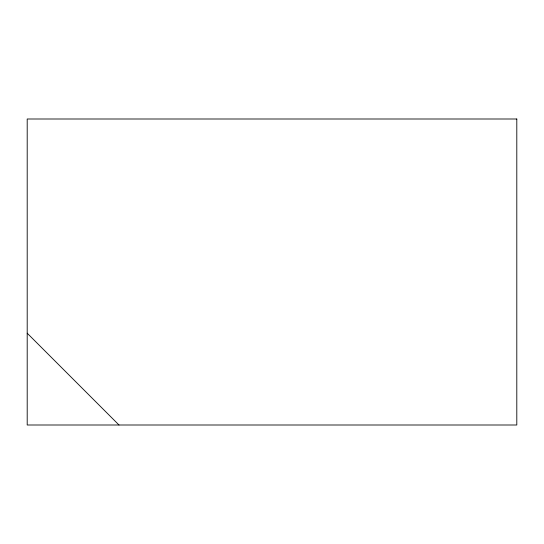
<?xml version="1.0" encoding="UTF-8"?>
<svg xmlns="http://www.w3.org/2000/svg" width="544" height="544" viewBox="0 0 544 544"><rect width="100%" height="100%" fill="white"/><g stroke="black" fill="none" stroke-linecap="round" stroke-linejoin="round"><path stroke-width="0.82" d="M27.2 333.2L119 425M516.8 119L27.2 119L27.2 425L516.8 425L516.8 119"/></g></svg>
